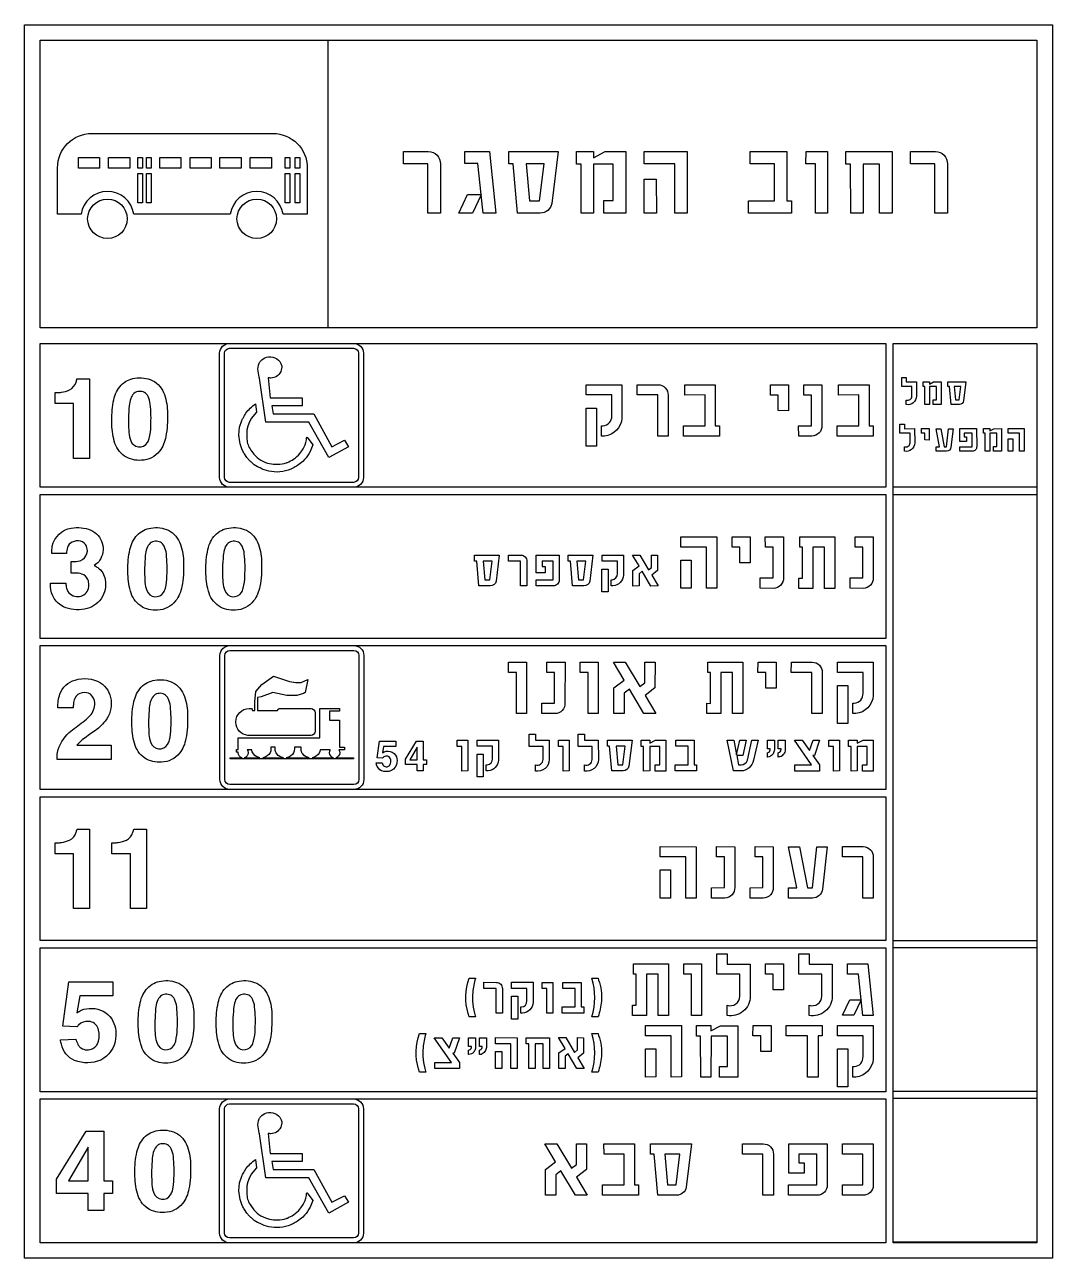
# Model space of a CAD drawing. Extents: x -700 to 500, y 1 to 601.
# Drawn here: x 0 to 500, y 1 to 601 of the extents above; entities that cross this region are included whole.
import ezdxf

# ---------------------------------------------------------------- set-up
doc = ezdxf.new("R2010")
doc.units = 0
doc.header["$MEASUREMENT"] = 0

msp = doc.modelspace()

# ---------------------------------------------------------------- linework, layer by layer
for points in [[(0, 0.6287), (0, 600.629), (500, 600.629), (500, 0.6287)], [(7.5, 453.129), (7.5, 593.129), (147.5, 593.129), (147.5, 453.129)], [(7.5, 453.129), (7.5, 593.129), (492.5, 593.129), (492.5, 453.129)], [(26.1152, 530.867), (26.1152, 536.032), (36.4463, 536.032), (36.4463, 530.867)], [(40.8457, 530.867), (40.8457, 536.032), (51.1777, 536.032), (51.1777, 530.867)], [(55.0049, 530.867), (55.0049, 536.032), (57.2998, 536.032), (57.2998, 530.867)], [(59.2139, 530.867), (59.2139, 536.032), (61.5098, 536.032), (61.5098, 530.867)], [(65.7188, 530.867), (65.7188, 536.032), (76.0498, 536.032), (76.0498, 530.867)], [(80.4502, 530.867), (80.4502, 536.032), (90.7822, 536.032), (90.7822, 530.867)], [(94.9902, 530.867), (94.9902, 536.032), (105.322, 536.032), (105.322, 530.867)], [(109.723, 530.867), (109.723, 536.032), (120.055, 536.032), (120.055, 530.867)], [(126.75, 530.867), (126.75, 536.032), (129.046, 536.032), (129.046, 530.867)], [(131.532, 530.867), (131.532, 536.032), (133.828, 536.032), (133.828, 530.867)], [(214.128, 538.961), (226.089, 538.961), (229.18, 508.947), (223.071, 508.947), (222.134, 517.933), (217.922, 508.954), (211.162, 508.961), (215.498, 518.051), (222.111, 518.043), (220.485, 533.029), (214.121, 533.058)], [(268.435, 538.947), (276.799, 538.947), (276.792, 535.936), (282.446, 538.881), (292.414, 538.895), (292.429, 508.932), (281.846, 508.925), (281.846, 515.062), (286.401, 515.055), (286.401, 532.846), (276.836, 532.846), (276.813, 508.947), (270.801, 508.932), (270.778, 532.86), (268.435, 532.846)], [(301.348, 538.954), (322.331, 538.939), (322.339, 508.969), (316.289, 508.961), (316.304, 532.941), (301.34, 532.948)], [(352.98, 538.947), (370.757, 538.947), (370.757, 514.989), (373.174, 514.989), (373.174, 508.947), (352.131, 508.947), (352.123, 514.982), (364.787, 514.982), (364.802, 532.992), (352.995, 532.977)], [(380.165, 538.917), (390.565, 538.917), (390.588, 508.947), (384.729, 508.932), (384.729, 532.919), (380.144, 532.912)], [(399.491, 538.881), (422.014, 538.881), (422.035, 508.932), (415.891, 508.925), (415.897, 532.853), (408.002, 532.838), (408.024, 508.932), (401.887, 508.954), (401.872, 532.86), (399.491, 532.838)], [(55.0049, 514.003), (55.0049, 528.182), (57.2998, 528.182), (57.2998, 514.003)], [(59.2139, 514.003), (59.2139, 528.182), (61.5098, 528.182), (61.5098, 514.003)], [(126.75, 514.003), (126.75, 528.182), (129.046, 528.182), (129.046, 514.003)], [(131.532, 514.003), (131.532, 528.182), (133.828, 528.182), (133.828, 514.003)], [(243.96, 532.999), (245.55, 515.004), (250.545, 514.982), (252.713, 532.992)], [(301.333, 525.448), (307.324, 525.47), (307.331, 508.983), (301.333, 508.961)], [(7.5, 375.629), (7.5, 445.629), (419, 445.629), (419, 375.629)], [(422.5, 8.1287), (422.5, 445.629), (492.5, 445.629), (492.5, 8.1287)], [(422.5, 375.628), (422.5, 445.628), (492.5, 445.628), (492.5, 375.628)], [(437.125, 426.906), (440.192, 426.906), (440.189, 425.803), (442.263, 426.882), (445.918, 426.888), (445.924, 415.901), (442.043, 415.898), (442.043, 418.149), (443.713, 418.146), (443.713, 424.669), (440.206, 424.669), (440.197, 415.906), (437.993, 415.901), (437.984, 424.675), (437.125, 424.669)], [(321.19, 425.488), (336.004, 425.488), (336.004, 405.524), (338.018, 405.524), (338.018, 400.488), (320.482, 400.488), (320.477, 405.518), (331.029, 405.518), (331.042, 420.526), (321.202, 420.514)], [(362.869, 425.488), (371.628, 425.488), (371.622, 412.891), (366.623, 412.909), (366.629, 420.483), (362.839, 420.471)], [(396.025, 425.488), (410.839, 425.488), (410.839, 405.524), (412.853, 405.524), (412.853, 400.488), (395.317, 400.488), (395.312, 405.518), (405.864, 405.518), (405.877, 420.526), (396.037, 420.514)], [(452.25, 424.726), (452.833, 418.127), (454.665, 418.119), (455.46, 424.723)], [(273.179, 395.648), (273.179, 414.166), (278.177, 414.166), (278.177, 395.648)], [(436.299, 404.166), (440.152, 404.166), (440.149, 398.623), (437.95, 398.631), (437.953, 401.964), (436.285, 401.959)], [(466.454, 404.166), (469.521, 404.166), (469.519, 403.063), (471.592, 404.142), (475.247, 404.148), (475.253, 393.161), (471.372, 393.158), (471.372, 395.409), (473.042, 395.406), (473.042, 401.929), (469.535, 401.929), (469.526, 393.166), (467.322, 393.161), (467.313, 401.935), (466.454, 401.929)], [(478.522, 404.169), (486.217, 404.164), (486.22, 393.174), (484.001, 393.172), (484.007, 401.964), (478.52, 401.967)], [(478.517, 399.217), (480.714, 399.225), (480.717, 393.18), (478.517, 393.172)], [(7.5, 302.129), (7.5, 372.129), (419, 372.129), (419, 302.129)], [(422.496, 155.062), (422.496, 372.062), (492.496, 372.062), (492.496, 155.062)], [(319.238, 351.491), (336.725, 351.479), (336.731, 326.503), (331.689, 326.497), (331.702, 346.48), (319.232, 346.486)], [(344.181, 351.485), (352.939, 351.485), (352.934, 338.887), (347.935, 338.906), (347.94, 346.48), (344.15, 346.468)], [(377.142, 351.503), (394.141, 351.479), (394.135, 326.473), (389.123, 326.479), (389.123, 346.456), (383.459, 346.456), (383.447, 326.454), (376.623, 326.467), (376.642, 331.49), (378.43, 331.478), (378.411, 346.456), (377.142, 346.456)], [(295.812, 342.621), (299.283, 342.628), (303.517, 335.483), (304.985, 336.63), (304.981, 342.621), (307.959, 342.617), (307.951, 335.106), (305.069, 332.865), (308.167, 327.624), (304.692, 327.621), (300.477, 334.773), (298.949, 333.594), (298.949, 327.632), (295.946, 327.613), (295.954, 335.165), (298.938, 337.369)], [(223.092, 339.647), (223.887, 330.649), (226.385, 330.638), (227.469, 339.643), (223.062, 339.632)], [(268.655, 339.647), (269.45, 330.649), (271.948, 330.638), (273.032, 339.643), (268.626, 339.632)], [(319.226, 340.236), (324.219, 340.254), (324.225, 326.515), (319.226, 326.497)], [(280.893, 324.717), (280.893, 335.828), (283.892, 335.828), (283.892, 324.717)], [(7.5, 228.629), (7.5, 298.629), (419, 298.629), (419, 228.629)], [(235.474, 290.537), (244.142, 290.537), (244.159, 265.562), (239.276, 265.549), (239.276, 285.538), (235.456, 285.532)], [(270.333, 290.537), (279.001, 290.537), (279.019, 265.562), (274.136, 265.549), (274.136, 285.538), (270.315, 285.532)], [(286.438, 290.562), (292.225, 290.574), (299.28, 278.666), (301.729, 280.576), (301.722, 290.562), (306.685, 290.556), (306.672, 278.037), (301.868, 274.302), (307.032, 265.568), (301.24, 265.562), (294.215, 277.482), (291.669, 275.516), (291.669, 265.58), (286.664, 265.549), (286.677, 278.135), (291.651, 281.809)], [(332.371, 290.58), (349.37, 290.556), (349.364, 265.549), (344.353, 265.556), (344.353, 285.532), (338.688, 285.532), (338.677, 265.531), (331.853, 265.543), (331.871, 270.567), (333.659, 270.554), (333.641, 285.532), (332.371, 285.532)], [(356.819, 290.562), (365.578, 290.562), (365.572, 277.964), (360.573, 277.982), (360.579, 285.557), (356.789, 285.545)], [(395.433, 260.722), (395.433, 279.24), (400.431, 279.24), (400.431, 260.722)], [(185.261, 243.362), (190.685, 252.149), (193.869, 252.149), (193.869, 243.076), (195.488, 243.076), (195.488, 240.794), (193.869, 240.794), (193.869, 237.659), (191.019, 237.659), (191.019, 240.794), (185.261, 240.794)], [(210.453, 252.638), (215.654, 252.638), (215.665, 237.653), (212.735, 237.645), (212.735, 249.639), (210.442, 249.635)], [(259.694, 252.638), (264.896, 252.638), (264.906, 237.653), (261.977, 237.645), (261.977, 249.639), (259.684, 249.635)], [(299.977, 252.653), (304.159, 252.653), (304.155, 251.147), (306.982, 252.62), (311.967, 252.627), (311.975, 237.645), (306.683, 237.642), (306.683, 240.71), (308.96, 240.707), (308.96, 249.602), (304.178, 249.602), (304.166, 237.653), (301.16, 237.645), (301.148, 249.609), (299.977, 249.602)], [(316.854, 252.653), (325.742, 252.653), (325.742, 240.674), (326.951, 240.674), (326.951, 237.653), (316.43, 237.653), (316.426, 240.67), (322.758, 240.67), (322.766, 249.675), (316.861, 249.668)], [(374.521, 252.605), (378.242, 252.609), (381.799, 247.577), (383.557, 252.594), (386.775, 252.601), (384.212, 245.174), (383.516, 245.178), (386.765, 240.597), (386.761, 237.634), (374.741, 237.627), (374.752, 240.626), (382.875, 240.63)], [(391.237, 252.638), (396.438, 252.638), (396.449, 237.653), (393.52, 237.645), (393.52, 249.639), (391.227, 249.635)], [(400.9, 252.653), (405.083, 252.653), (405.079, 251.147), (407.906, 252.62), (412.891, 252.627), (412.898, 237.645), (407.606, 237.642), (407.606, 240.71), (409.884, 240.707), (409.884, 249.602), (405.102, 249.602), (405.09, 237.653), (402.084, 237.645), (402.072, 249.609), (400.9, 249.602)], [(191.019, 249.23), (187.419, 243.076), (191.019, 243.076)], [(287.739, 249.679), (288.534, 240.681), (291.032, 240.67), (292.116, 249.675), (287.71, 249.664)], [(220.117, 234.748), (220.117, 245.859), (223.116, 245.859), (223.116, 234.748)], [(7.5, 155.129), (7.5, 225.129), (419, 225.129), (419, 155.129)], [(309.271, 200.845), (326.758, 200.833), (326.765, 175.857), (321.723, 175.851), (321.735, 195.834), (309.266, 195.84)], [(309.259, 189.59), (314.252, 189.609), (314.258, 175.87), (309.259, 175.851)], [(7.5, 81.6287), (7.5, 151.629), (419, 151.629), (419, 81.6287)], [(422.5, 81.8188), (422.5, 151.819), (492.5, 151.819), (492.5, 81.8188)], [(296.229, 143.828), (313.229, 143.803), (313.223, 118.797), (308.211, 118.803), (308.211, 138.78), (302.547, 138.78), (302.535, 118.779), (295.711, 118.791), (295.729, 123.814), (297.518, 123.802), (297.499, 138.78), (296.229, 138.78)], [(320.666, 143.785), (329.334, 143.785), (329.352, 118.809), (324.469, 118.797), (324.469, 138.786), (320.648, 138.78)], [(360.481, 143.809), (369.24, 143.809), (369.234, 131.212), (364.235, 131.23), (364.241, 138.804), (360.451, 138.792)], [(400.333, 143.821), (410.3, 143.821), (412.876, 118.809), (407.785, 118.809), (407.004, 126.298), (403.494, 118.815), (397.86, 118.821), (401.474, 126.396), (406.985, 126.39), (405.631, 138.878), (400.326, 138.902)], [(251.803, 134.835), (257.004, 134.835), (257.015, 119.849), (254.085, 119.842), (254.085, 131.835), (251.792, 131.832)], [(261.895, 134.849), (270.782, 134.849), (270.782, 122.87), (271.991, 122.87), (271.991, 119.849), (261.47, 119.849), (261.466, 122.867), (267.798, 122.867), (267.806, 131.872), (261.901, 131.865)], [(236.874, 116.945), (236.874, 128.056), (239.873, 128.056), (239.873, 116.945)], [(302.033, 113.808), (319.52, 113.796), (319.526, 88.8206), (314.484, 88.8145), (314.497, 108.797), (302.027, 108.803)], [(326.944, 113.802), (333.915, 113.802), (333.909, 111.294), (338.621, 113.747), (346.928, 113.76), (346.94, 88.79), (338.12, 88.7839), (338.12, 93.8987), (341.917, 93.8926), (341.917, 108.718), (333.945, 108.718), (333.927, 88.8022), (328.916, 88.79), (328.897, 108.73), (326.944, 108.718)], [(354.391, 113.802), (363.149, 113.802), (363.144, 101.205), (358.145, 101.223), (358.15, 108.797), (354.36, 108.785)], [(370.575, 113.827), (388.013, 113.833), (387.995, 108.858), (386.103, 108.816), (386.066, 88.8145), (380.939, 88.8083), (380.957, 108.871), (370.569, 108.852)], [(199.265, 107.904), (202.985, 107.908), (206.542, 102.876), (208.3, 107.893), (211.519, 107.9), (208.955, 100.474), (208.259, 100.477), (211.508, 95.8961), (211.504, 92.9334), (199.484, 92.9261), (199.495, 95.9254), (207.618, 95.929)], [(229.13, 107.955), (239.622, 107.948), (239.626, 92.9627), (236.601, 92.959), (236.608, 104.949), (229.126, 104.952)], [(244.078, 107.919), (255.339, 107.919), (255.35, 92.9444), (252.277, 92.9407), (252.281, 104.905), (248.333, 104.898), (248.344, 92.9444), (245.275, 92.9554), (245.268, 104.909), (244.078, 104.898)], [(259.802, 107.952), (263.273, 107.959), (267.507, 100.814), (268.976, 101.961), (268.972, 107.952), (271.949, 107.948), (271.941, 100.437), (269.06, 98.1959), (272.157, 92.9554), (268.683, 92.9517), (264.467, 100.104), (262.939, 98.9246), (262.939, 92.9627), (259.937, 92.9444), (259.944, 100.496), (262.929, 102.7)], [(302.021, 102.553), (307.014, 102.572), (307.02, 88.8328), (302.021, 88.8145)], [(395.433, 83.9622), (395.433, 102.48), (400.431, 102.48), (400.431, 83.9622)], [(229.122, 101.202), (232.118, 101.213), (232.122, 92.97), (229.122, 92.959)], [(7.5, 8.1287), (7.5, 78.1287), (419, 78.1287), (419, 8.1287)], [(422.5, 8.5652), (422.5, 78.5652), (492.5, 78.5652), (492.5, 8.5652)], [(15.5098, 39.0547), (29.9736, 62.4859), (38.4668, 62.4859), (38.4668, 38.2901), (42.7822, 38.2901), (42.7822, 32.2049), (38.4668, 32.2049), (38.4668, 23.8447), (30.8652, 23.8447), (30.8652, 32.2048), (15.5098, 32.2048)], [(30.8652, 54.7008), (21.2666, 38.2901), (30.8652, 38.2901)], [(253.133, 56.2972), (258.919, 56.3094), (265.975, 44.4015), (268.423, 46.3119), (268.416, 56.2972), (273.379, 56.2911), (273.366, 43.7728), (268.562, 40.0375), (273.727, 31.3033), (267.935, 31.2972), (260.909, 43.2174), (258.363, 41.2521), (258.363, 31.3156), (253.358, 31.285), (253.371, 43.8705), (258.346, 47.5448)], [(281.86, 56.2972), (296.674, 56.2972), (296.674, 36.3326), (298.688, 36.3326), (298.688, 31.2972), (281.152, 31.2972), (281.146, 36.3265), (291.699, 36.3265), (291.712, 51.3351), (281.872, 51.3229)], [(311.454, 51.3412), (312.778, 36.3448), (316.941, 36.3265), (318.748, 51.3351), (311.405, 51.3168)]]:
    msp.add_lwpolyline(points, close=True)
for points in [[(125.707, 508.475, 0.862339), (100.042, 508.473), (53.0752, 508.474, 0.862339), (27.4844, 508.474), (15.9863, 508.473), (15.9785, 530.992, -0.413958), (32.6924, 547.714), (120.765, 547.714, -0.413931), (137.479, 530.992), (137.47, 508.473)], [(184.27, 538.976), (196.398, 538.954, -0.428657), (202.251, 532.919), (202.259, 508.976), (196.187, 508.961), (196.172, 532.992), (184.24, 532.985)], [(235.61, 538.947), (259.531, 538.969), (256.507, 513.707, -0.36475), (250.853, 509.013), (239.829, 509.013), (237.669, 532.985), (235.632, 532.985)], [(430.968, 538.976), (443.097, 538.954, -0.428657), (448.949, 532.919), (448.956, 508.976), (442.885, 508.961), (442.87, 532.992), (430.938, 532.985)], [(30.6426, 506.225, -1), (49.8789, 506.225, -1)], [(103.292, 506.225, -1), (122.527, 506.225, -1)], [(99.6709, 375.638, -0.414213), (94.8701, 380.438), (94.8701, 440.837, -0.414213), (99.6709, 445.637), (160.068, 445.637, -0.414213), (164.87, 440.837), (164.87, 380.438, -0.414213), (160.068, 375.638)], [(99.6709, 378.038, -0.414213), (97.2686, 380.438), (97.2686, 440.837, -0.414213), (99.6709, 443.237), (160.068, 443.237, -0.414213), (162.47, 440.837), (162.47, 380.438, -0.414213), (160.068, 378.038)], [(118.392, 428.805), (119.469, 419.152), (135.09, 419.152), (135.09, 415.275), (120.284, 415.275), (120.878, 411.286), (140.66, 411.286), (149.492, 395.381), (155.684, 398.572), (157.489, 395.381), (147.986, 390.163), (138.268, 407.305), (117.307, 407.305), (114.225, 428.768), (114.025, 429.162), (113.575, 432.16, -0.147904), (114.094, 435.96, -0.0345283), (114.413, 436.52, -0.034539), (114.794, 437.02, -0.14107), (117.635, 438.86, -0.362808), (124.715, 435.84, -0.09979), (125.075, 434.14, -0.0367613), (125.033, 433.42, -0.152808), (123.694, 430.56, -0.152938), (121.255, 428.96, -0.0189938), (119.755, 428.7, -0.098342), (119.193, 428.8, 0.0462047), (118.736, 428.92, 0.0548415)], [(14.791, 421.765), (16.8896, 421.765, 0.0261527), (17.8496, 421.873, 0.0824327), (21.8242, 423.029, 0.211118), (25.0283, 426.827, 0.0230957), (25.4512, 428.413), (31.5488, 428.413), (31.5488, 389.696), (23.7705, 389.696), (23.7705, 416.419), (14.791, 416.419)], [(42.4043, 408.192, -0.0563084), (43.3711, 418.245, -0.130301), (46.9219, 425.253, -0.174843), (53.6143, 428.678, -0.147552), (62.1133, 427.617, -0.192146), (68.002, 420.71, -0.0833996), (69.4805, 411.585, -0.0545507), (68.6787, 400.261, -0.116773), (65.626, 393.209, -0.221099), (56.8496, 388.78, -0.162564), (48.6152, 390.783, -0.174743), (43.6113, 398.05, -0.0640867), (42.417, 407.44)], [(426.707, 429.095), (428.941, 429.09), (428.946, 426.882), (433.854, 426.888), (433.861, 419.999, -0.471303), (428.896, 415.882), (428.901, 418.079, 0.5079), (431.656, 419.989), (431.656, 424.691), (426.707, 424.699)], [(449.188, 426.906), (457.96, 426.915), (456.851, 417.652, -0.36475), (454.777, 415.931), (450.735, 415.931), (449.943, 424.72), (449.196, 424.72)], [(50.625, 403.307, 0.0124589), (50.707, 402.296, 0.0668192), (51.6045, 398.233, 0.615362), (59.75, 397.336, 0.0726881), (60.6211, 399.421, 0.0588562), (61.373, 405.386, 0.0389037), (61.1143, 416.103, 0.084671), (60.0596, 419.838, 0.156013), (58.2266, 421.784, 0.143208), (55.7119, 422.258, 0.172584), (53.1904, 421.266, 0.132565), (51.5977, 418.776, 0.0498315), (50.8711, 415.301, 0.0368731)], [(273.185, 425.513), (290.616, 425.513), (290.622, 409.296, -0.365465), (282.084, 400.501), (280.625, 400.501), (280.625, 405.548), (281.375, 405.548, 0.405472), (285.666, 410.394), (285.69, 420.538), (273.185, 420.538)], [(298.066, 425.513), (308.175, 425.494, -0.428657), (313.051, 420.465), (313.058, 400.513), (307.997, 400.501), (307.985, 420.526), (298.042, 420.52)], [(379.047, 425.494), (387.892, 425.488), (387.886, 405.664, -0.423269), (383.033, 400.488), (376.588, 400.494), (376.575, 405.542), (382.838, 405.554), (382.825, 420.471), (379.054, 420.502)], [(112.771, 412.089), (110.253, 409.148), (108.991, 406.602), (108.431, 404.891, 0.0319612), (108.283, 404.323, 0.020746), (108.15, 403.43, 0.0457195), (108.113, 399.049, 0.141988), (110.062, 393.76), (111.539, 391.747, 0.116991), (114.982, 388.884), (117.158, 387.768), (118.103, 387.44, 0.127273), (126.249, 387.218, 0.0185011), (127.322, 387.53, 0.0281187), (127.85, 387.729, 0.0318181), (130.802, 389.278, 0.095808), (133.898, 392.081), (134.855, 393.384, 0.0997681), (136.733, 397.364, 0.0187933), (137.057, 398.775, -0.0195983), (137.143, 399.604, -0.120781), (137.32, 399.933, -0.0996416), (137.434, 399.922, -0.0828518), (137.631, 399.73, -0.0130549), (137.812, 399.478, 0.00777207), (137.933, 399.299), (140.271, 396.23), (138.938, 393), (138.307, 391.977, -0.0501296), (135.345, 388.185), (132.755, 386.174, -0.0221838), (130.467, 384.914, -0.00967342), (129.752, 384.578, -0.0245397), (129.463, 384.466, -0.157652), (118.755, 383.495, -0.0711108), (114.515, 385.017), (113.246, 385.641, -0.0702943), (110.333, 387.794, -0.0202011), (109.107, 388.944, -0.0367902), (108.812, 389.337, 0.0453431), (108.391, 389.781, -0.0499813), (108.132, 390.095), (106.941, 391.871, -0.0711342), (105.987, 393.669, 0.0186034), (105.877, 393.905, -0.0890369), (104.648, 397.672), (104.179, 401.026), (104.564, 404.914), (105.67, 408.179, -0.0336472), (105.849, 408.61, -0.0195471), (106.233, 409.315, 0.0155861), (107.533, 411.651, -0.0663157), (112.331, 416.213)], [(425.866, 406.355), (428.101, 406.35), (428.105, 404.142), (433.013, 404.148), (433.021, 397.259, -0.471303), (428.055, 393.142), (428.061, 395.339, 0.5079), (430.815, 397.248), (430.815, 401.951), (425.866, 401.959)], [(443.417, 404.129), (445.742, 404.131), (447.442, 395.336), (448.535, 395.334), (449.476, 404.131), (451.683, 404.126), (450.689, 395.078, -0.362529), (448.535, 393.153), (443.433, 393.153), (443.428, 395.334), (445.162, 395.339)], [(454.964, 404.174), (463.182, 404.174), (463.19, 395.377, -0.436033), (461.055, 393.174), (454.948, 393.174), (454.948, 395.379), (461.022, 395.385), (461.015, 401.978), (457.158, 401.98), (457.152, 400.133), (458.262, 400.135), (458.254, 397.906), (454.972, 397.912)], [(12.6191, 329.018), (20.0381, 329.018, 0.0411845), (20.3662, 326.585, 0.335066), (25.2451, 322.541, 0.276505), (30.3633, 324.867, 0.158203), (31.2539, 328.184, 0.0878221), (30.7803, 330.731, 0.217575), (27.8164, 333.429, 0.0882727), (24.417, 333.928), (22.6855, 333.928), (22.6855, 339.571, 0.0282129), (25.8193, 339.666, 0.50028), (30.1357, 346.946, 0.235001), (27.1719, 349.353, 0.165496), (23.0645, 348.987, 0.220849), (20.79, 346.339, 0.055705), (20.3281, 343.426), (13.1562, 343.426, -0.0488003), (13.4404, 347.04, -0.30773), (22.6602, 355.761, -0.146685), (32.1768, 354.813, -0.469869), (36.4229, 339.969, -0.0891152), (34.4961, 338.086), (33.8135, 337.606, -0.0245333), (35.6016, 336.582, -0.202429), (39.165, 330.712, -0.422325), (29.1367, 316.399, -0.154301), (18.8818, 317.549, -0.287878), (12.6387, 327.262, -0.0143877)], [(50.2344, 335.321, -0.0563084), (51.2012, 345.375, -0.130301), (54.752, 352.382, -0.174843), (61.4443, 355.807, -0.147552), (69.9434, 354.746, -0.192146), (75.832, 347.839, -0.0833996), (77.3105, 338.714, -0.0545507), (76.5088, 327.39, -0.116773), (73.4561, 320.338, -0.221099), (64.6797, 315.909, -0.162564), (56.4463, 317.912, -0.174743), (51.4414, 325.179, -0.0640867), (50.2471, 334.569)], [(88.166, 335.323, -0.0563084), (89.1328, 345.377, -0.130301), (92.6836, 352.385, -0.174843), (99.376, 355.81, -0.147552), (107.875, 354.748, -0.192146), (113.764, 347.841, -0.0833996), (115.242, 338.717, -0.0545507), (114.44, 327.393, -0.116773), (111.388, 320.341, -0.221099), (102.611, 315.911, -0.162564), (94.377, 317.914, -0.174743), (89.373, 325.181, -0.0640867), (88.1787, 334.571)], [(58.4551, 330.436, 0.0124589), (58.5371, 329.425, 0.0668192), (59.4346, 325.362, 0.615362), (67.5801, 324.465, 0.0726881), (68.4521, 326.55, 0.0588562), (69.2041, 332.515, 0.0389037), (68.9443, 343.232, 0.084671), (67.8896, 346.967, 0.156013), (66.0566, 348.913, 0.143208), (63.542, 349.387, 0.172584), (61.0205, 348.395, 0.132565), (59.4287, 345.905, 0.0498315), (58.7012, 342.43, 0.0368731)], [(96.3867, 330.439, 0.0124589), (96.4688, 329.428, 0.0668192), (97.3662, 325.364, 0.615362), (105.512, 324.467, 0.0726881), (106.384, 326.552, 0.0588562), (107.136, 332.518, 0.0389037), (106.876, 343.235, 0.084671), (105.821, 346.969, 0.156013), (103.988, 348.916, 0.143208), (101.474, 349.39, 0.172584), (98.9521, 348.398, 0.132565), (97.3604, 345.908, 0.0498315), (96.6328, 342.432, 0.0368731)], [(360.359, 351.491), (369.204, 351.485), (369.198, 331.661, -0.423269), (364.346, 326.485), (357.9, 326.491), (357.888, 331.539), (364.15, 331.551), (364.138, 346.468), (360.366, 346.498)], [(404.031, 351.491), (412.876, 351.485), (412.87, 331.661, -0.423269), (408.018, 326.485), (401.572, 326.491), (401.56, 331.539), (407.822, 331.551), (407.81, 346.468), (404.038, 346.498)], [(218.917, 342.621), (230.878, 342.632), (229.365, 330.001, -0.36475), (226.538, 327.654), (221.026, 327.654), (219.946, 339.64), (218.928, 339.64)], [(235.344, 342.635), (241.409, 342.624, -0.428657), (244.335, 339.607), (244.339, 327.635), (241.303, 327.628), (241.295, 339.643), (235.329, 339.64)], [(248.812, 342.632), (260.018, 342.632), (260.029, 330.635, -0.436033), (257.117, 327.632), (248.79, 327.632), (248.79, 330.638), (257.073, 330.646), (257.062, 339.636), (251.804, 339.64), (251.796, 337.12), (253.309, 337.124), (253.298, 334.084), (248.822, 334.092)], [(264.48, 342.621), (276.441, 342.632), (274.929, 330.001, -0.36475), (272.102, 327.654), (266.59, 327.654), (265.51, 339.64), (264.491, 339.64)], [(280.896, 342.635), (291.355, 342.635), (291.359, 332.905, -0.365465), (286.236, 327.628), (285.36, 327.628), (285.36, 330.657), (285.811, 330.657, 0.405472), (288.386, 333.564), (288.4, 339.651), (280.896, 339.651)], [(99.834, 228.64, -0.414213), (95.0342, 233.44), (95.0342, 293.84, -0.414213), (99.834, 298.641), (160.233, 298.641, -0.414213), (165.034, 293.84), (165.034, 233.44, -0.414213), (160.233, 228.64)], [(99.834, 231.04, -0.414213), (97.4346, 233.44), (97.4346, 293.84, -0.414213), (99.834, 296.241), (160.233, 296.241, -0.414213), (162.634, 293.84), (162.634, 233.44, -0.414213), (160.233, 231.04)], [(254.051, 290.568), (262.896, 290.562), (262.89, 270.737, -0.423269), (258.037, 265.562), (251.592, 265.568), (251.579, 270.615), (257.842, 270.628), (257.829, 285.545), (254.058, 285.575)], [(373.021, 290.586), (383.13, 290.568, -0.428657), (388.006, 285.538), (388.013, 265.586), (382.952, 265.574), (382.94, 285.599), (372.997, 285.593)], [(395.438, 290.586), (412.87, 290.586), (412.876, 274.369, -0.365465), (404.338, 265.574), (402.879, 265.574), (402.879, 270.621), (403.629, 270.621, 0.405472), (407.92, 275.468), (407.944, 285.612), (395.438, 285.612)], [(15.7842, 243.312, -0.0640343), (15.9863, 246.661, -0.161687), (21.7178, 256.348, -0.0283718), (28.4102, 261.53, 0.0545111), (31.752, 264.398, 0.192461), (34.1475, 270.724, 0.234238), (31.9736, 274.945, 0.196223), (27.9229, 275.71, 0.252425), (24.416, 272.961, 0.0856617), (23.7529, 270.237, 0.0202329), (23.6387, 268.367), (16.1758, 268.367, -0.0983795), (17.1426, 274.977, -0.245047), (24.5303, 281.877, -0.207102), (36.8457, 280.544, -0.233443), (42.04, 272.171, -0.20961), (39.1328, 261.902, -0.0785124), (33.7051, 256.866, 0.0107372), (27.9736, 252.74, 0.0665092), (25.4336, 250.174), (42.1533, 250.174), (42.1533, 243.312)], [(52.1787, 261.336, -0.0563084), (53.1455, 271.39, -0.130301), (56.6963, 278.398, -0.174843), (63.3887, 281.823, -0.147552), (71.8867, 280.761, -0.192146), (77.7764, 273.854, -0.0833996), (79.2549, 264.729, -0.0545507), (78.4521, 253.406, -0.116773), (75.4004, 246.354, -0.221099), (66.624, 241.924, -0.162564), (58.3896, 243.927, -0.174743), (53.3857, 251.194, -0.0640867), (52.1914, 260.584)], [(112.421, 276.359), (115.314, 279.665), (121.051, 283.704), (128.885, 281.165), (131.884, 280.701), (134.533, 280.701), (137.777, 282.135), (136.537, 275.747), (135.729, 275.411), (132.371, 274.325), (127.518, 274.325), (120.766, 275.825), (115.071, 273.751), (113.203, 273.443), (113.203, 267.093), (122.969, 267.093, -0.194821), (123.781, 268.001), (139.342, 268.003, -0.413794), (141.342, 266.005), (141.342, 256.965, -0.41374), (139.343, 254.967), (122.97, 254.969), (109.181, 254.966, -0.00842058), (108.925, 254.969), (108.585, 254.979, -0.389055), (102.74, 261.367), (102.74, 261.603, -0.414165), (109.181, 268.003), (110.343, 268.001, -0.171226), (110.851, 267.093), (112.032, 267.093), (112.032, 271.257)], [(60.3994, 256.451, 0.0124589), (60.4814, 255.44, 0.0668192), (61.3789, 251.377, 0.615362), (69.5244, 250.48, 0.0726881), (70.3955, 252.565, 0.0588562), (71.1475, 258.53, 0.0389037), (70.8887, 269.248, 0.084671), (69.834, 272.982, 0.156013), (68.001, 274.928, 0.143208), (65.4863, 275.402, 0.172584), (62.9648, 274.41, 0.132565), (61.3721, 271.921, 0.0498315), (60.6455, 268.445, 0.0368731)], [(110.961, 253.799), (143.601, 253.799), (143.601, 268.001), (148.392, 268.001), (153.189, 268.001), (153.189, 266.825), (148.392, 266.825), (148.392, 262.393), (153.189, 262.393), (153.189, 251.757), (153.189, 249.181), (155.548, 249.181), (155.548, 248.013), (152.89, 248.013), (152.89, 247.895, -0.145928), (153.292, 246.541, -0.354245), (151.331, 244.119), (160.058, 244.119), (160.058, 243.577), (100.011, 243.577), (100.011, 244.119), (105.775, 244.119, -0.354245), (103.812, 246.541, -0.030537), (103.83, 246.841), (103.077, 246.841), (103.077, 248.107), (103.898, 248.107), (103.898, 253.799)], [(171.067, 241.54), (173.885, 241.647, 0.0452719), (174.269, 240.673, 0.0567733), (174.554, 240.26, 0.070207), (174.818, 240.052, 0.264984), (176.979, 239.938, 0.20748), (178.024, 241.324, 0.147389), (177.956, 243.606, 0.308532), (176.193, 244.891, 0.215743), (174.406, 244.277, 0.028781), (174.084, 243.903), (171.527, 244.023), (172.596, 252.104), (180.639, 252.104), (180.639, 249.592), (174.612, 249.592), (174.075, 246.471, -0.0211252), (174.85, 246.924, -0.121371), (176.85, 247.275, -0.244671), (180.438, 245.358, -0.173069), (181.132, 241.81, -0.256779), (178.421, 237.85, -0.199585), (173.648, 237.786, -0.245625), (171.231, 240.72, -0.0170062)], [(220.121, 252.667), (230.58, 252.667), (230.584, 242.937, -0.365465), (225.461, 237.66), (224.585, 237.66), (224.585, 240.688), (225.035, 240.688, 0.405472), (227.61, 243.596), (227.625, 249.683), (220.121, 249.683)], [(245.476, 255.637), (248.522, 255.63), (248.529, 252.62), (255.221, 252.627), (255.231, 243.234, -0.471303), (248.46, 237.62), (248.468, 240.615, 0.5079), (252.225, 243.219), (252.225, 249.631), (245.476, 249.642)], [(269.357, 255.637), (272.404, 255.63), (272.411, 252.62), (279.103, 252.627), (279.113, 243.234, -0.471303), (272.342, 237.62), (272.35, 240.615, 0.5079), (276.106, 243.219), (276.106, 249.631), (269.357, 249.642)], [(283.564, 252.653), (295.525, 252.664), (294.013, 240.033, -0.36475), (291.186, 237.685), (285.674, 237.685), (284.594, 249.672), (283.575, 249.672)], [(341.844, 252.642), (344.957, 252.645), (346.374, 245.581), (347.891, 252.645), (351, 252.649), (349.366, 245.153), (346.477, 245.153), (347.381, 240.637), (348.571, 240.648, 0.322769), (351.611, 242.834), (353.742, 252.645), (356.918, 252.645), (354.662, 242.875, -0.341749), (348.443, 237.649), (344.909, 237.653)], [(361.369, 246.515, 0.0702694), (362.123, 246.87, 0.057675), (362.311, 247.042, 0.155979), (362.735, 247.932, 0.0176158), (362.775, 248.346), (361.369, 248.346), (361.369, 252.594), (364.826, 252.594), (364.826, 248.232, -0.0677061), (364.705, 247.375, -0.117962), (363.881, 245.636, -0.225415), (361.53, 244.453), (361.369, 244.442)], [(366.613, 246.515, 0.0702694), (367.368, 246.87, 0.057675), (367.555, 247.042, 0.14986), (367.969, 247.873, 0.0154134), (368.02, 248.346), (366.613, 248.346), (366.613, 252.594), (370.07, 252.594), (370.07, 248.232, -0.0677061), (369.949, 247.375, -0.13806), (368.953, 245.442, -0.203333), (366.829, 244.457), (366.613, 244.442)], [(110.478, 248.013), (108.324, 247.98, -0.152169), (108.763, 246.541, -0.354245), (106.801, 244.119), (114.451, 244.119, -0.191481), (111.271, 245.937, -0.141615)], [(119.789, 248.517, -0.25946), (118.067, 245.021, -0.12285), (115.844, 244.119), (125.895, 244.119, -0.191481), (122.714, 245.937, -0.161875), (121.904, 248.329, -0.0106592), (121.915, 248.513), (121.917, 249.181), (119.783, 249.181)], [(131.233, 248.487, -0.25743), (129.51, 245.021, -0.12285), (127.285, 244.119), (138.445, 244.119, -0.191481), (135.262, 245.937, -0.161875), (134.454, 248.329, -0.00758162), (134.461, 248.459), (134.461, 249.181), (131.225, 249.181)], [(143.775, 248.013, -0.226132), (142.06, 245.021, -0.12285), (139.835, 244.119), (150.305, 244.119, -0.354245), (148.343, 246.541, -0.137886), (148.705, 247.831), (148.707, 248.013)], [(14.8291, 202.776), (16.9277, 202.776, 0.0261527), (17.8877, 202.883, 0.0824327), (21.8623, 204.04, 0.211118), (25.0664, 207.837, 0.0230957), (25.4893, 209.423), (31.5869, 209.423), (31.5869, 170.706), (23.8086, 170.706), (23.8086, 197.43), (14.8291, 197.43)], [(42.4424, 202.778), (44.54, 202.778, 0.0261527), (45.501, 202.886, 0.0824327), (49.4756, 204.042, 0.211118), (52.6787, 207.84, 0.0230957), (53.1025, 209.426), (59.2002, 209.426), (59.2002, 170.709), (51.4209, 170.709), (51.4209, 197.432), (42.4424, 197.432)], [(336.655, 200.845), (345.5, 200.839), (345.494, 181.015, -0.423269), (340.642, 175.839), (334.196, 175.845), (334.184, 180.893), (340.446, 180.905), (340.434, 195.822), (336.662, 195.852)], [(355.391, 200.845), (364.235, 200.839), (364.229, 181.015, -0.423269), (359.377, 175.839), (352.932, 175.845), (352.919, 180.893), (359.182, 180.905), (359.169, 195.822), (355.397, 195.852)], [(371.654, 200.754), (376.94, 200.76), (380.804, 180.771), (383.288, 180.765), (385.424, 200.76), (390.441, 200.747), (388.183, 180.185, -0.362529), (383.288, 175.809), (371.691, 175.809), (371.679, 180.765), (375.622, 180.777)], [(397.885, 200.863), (407.993, 200.845, -0.428657), (412.869, 195.816), (412.876, 175.863), (407.815, 175.851), (407.804, 195.877), (397.86, 195.871)], [(336.771, 148.784), (341.85, 148.771), (341.861, 143.754), (353.013, 143.767), (353.031, 128.111, -0.471303), (341.746, 118.754), (341.758, 123.747, 0.5079), (348.021, 128.087), (348.021, 138.774), (336.771, 138.792)], [(376.66, 148.784), (381.738, 148.771), (381.75, 143.754), (392.901, 143.767), (392.92, 128.111, -0.471303), (381.635, 118.754), (381.646, 123.747, 0.5079), (387.909, 128.087), (387.909, 138.774), (376.66, 138.792)], [(17.4062, 106.899), (24.9199, 107.184, 0.0452719), (25.9434, 104.586, 0.0567733), (26.7021, 103.487, 0.070207), (27.4092, 102.931, 0.264984), (33.1719, 102.628, 0.20748), (35.959, 106.324, 0.147389), (35.7754, 112.41, 0.308532), (31.0742, 115.835, 0.215743), (26.3096, 114.198, 0.028781), (25.4502, 113.199), (18.6328, 113.522), (21.4824, 135.07), (42.9287, 135.07), (42.9287, 128.372), (26.8594, 128.372), (25.4248, 120.049, -0.0211252), (27.4912, 121.256, -0.121371), (32.8252, 122.192, -0.244671), (42.3916, 117.079, -0.173069), (44.2432, 107.62, -0.256779), (37.0146, 97.0605, -0.199585), (24.2881, 96.8899, -0.245625), (17.8428, 104.713, -0.0170062)], [(55.2549, 115.007, -0.0563084), (56.2217, 125.06, -0.130301), (59.7725, 132.068, -0.174843), (66.4639, 135.493, -0.147552), (74.9629, 134.432, -0.192146), (80.8525, 127.525, -0.0833996), (82.3311, 118.4, -0.0545507), (81.5283, 107.076, -0.116773), (78.4766, 100.024, -0.221099), (69.6992, 95.5945, -0.162564), (61.4658, 97.5977, -0.174743), (56.4609, 104.865, -0.0640867), (55.2666, 114.255)], [(93.1865, 115.007, -0.0563084), (94.1533, 125.06, -0.130301), (97.7041, 132.068, -0.174843), (104.396, 135.493, -0.147552), (112.895, 134.432, -0.192146), (118.784, 127.525, -0.0833996), (120.263, 118.4, -0.0545507), (119.46, 107.076, -0.116773), (116.408, 100.024, -0.221099), (107.631, 95.5945, -0.162564), (99.3975, 97.5977, -0.174743), (94.3926, 104.865, -0.0640867), (93.1982, 114.255)], [(216.253, 136.874), (219.37, 136.874), (219.318, 136.688, 0.0551421), (217.993, 130.045, 0.0986135), (219.256, 118.527), (219.37, 118.117), (216.319, 118.117), (215.854, 119.644, -0.167012)], [(223.428, 134.864), (229.493, 134.853, -0.428657), (232.419, 131.835), (232.423, 119.864), (229.387, 119.857), (229.379, 131.872), (223.413, 131.868)], [(236.878, 134.864), (247.337, 134.864), (247.341, 125.134, -0.365465), (242.218, 119.857), (241.342, 119.857), (241.342, 122.885), (241.792, 122.885, 0.405472), (244.367, 125.793), (244.382, 131.879), (236.878, 131.879)], [(275.891, 118.095, 0.163505), (275.891, 136.819), (279.011, 136.819), (279.271, 135.955, -0.101879), (280.585, 125.687, -0.0623486), (279.011, 118.095)], [(63.4756, 110.122, 0.0124589), (63.5576, 109.111, 0.0668192), (64.4551, 105.048, 0.615362), (72.5996, 104.151, 0.0726881), (73.4717, 106.236, 0.0588562), (74.2236, 112.201, 0.0389037), (73.9648, 122.918, 0.084671), (72.9092, 126.653, 0.156013), (71.0771, 128.599, 0.143208), (68.5625, 129.073, 0.172584), (66.041, 128.081, 0.132565), (64.4482, 125.591, 0.0498315), (63.7217, 122.116, 0.0368731)], [(101.407, 110.122, 0.0124589), (101.489, 109.111, 0.0668192), (102.387, 105.048, 0.615362), (110.531, 104.151, 0.0726881), (111.403, 106.236, 0.0588562), (112.155, 112.201, 0.0389037), (111.896, 122.918, 0.084671), (110.841, 126.653, 0.156013), (109.009, 128.599, 0.143208), (106.494, 129.073, 0.172584), (103.973, 128.081, 0.132565), (102.38, 125.591, 0.0498315), (101.653, 122.116, 0.0368731)], [(192.089, 109.977), (195.206, 109.977), (195.154, 109.79, 0.0551421), (193.829, 103.147, 0.0986135), (195.092, 91.6297), (195.206, 91.2195), (192.155, 91.2195), (191.689, 92.7466, -0.167012)], [(275.891, 91.1976, 0.163505), (275.891, 109.922), (279.011, 109.922), (279.271, 109.058, -0.101879), (280.585, 98.7891, -0.0623486), (279.011, 91.1976)], [(395.438, 113.827), (412.87, 113.827), (412.876, 97.6096, -0.365465), (404.338, 88.8145), (402.879, 88.8145), (402.879, 93.8621), (403.629, 93.8621, 0.405472), (407.92, 98.7083), (407.944, 108.852), (395.438, 108.852)], [(215.97, 101.814, 0.0702694), (216.724, 102.169, 0.057675), (216.911, 102.341, 0.155979), (217.336, 103.231, 0.0176158), (217.376, 103.645), (215.97, 103.645), (215.97, 107.893), (219.427, 107.893), (219.427, 103.532, -0.0677061), (219.306, 102.675, -0.117962), (218.481, 100.935, -0.225415), (216.131, 99.7523), (215.97, 99.7413)], [(221.214, 101.814, 0.0702694), (221.969, 102.169, 0.057675), (222.155, 102.341, 0.14986), (222.569, 103.173, 0.0154134), (222.62, 103.645), (221.214, 103.645), (221.214, 107.893), (224.671, 107.893), (224.671, 103.532, -0.0677061), (224.55, 102.675, -0.13806), (223.554, 100.741, -0.203333), (221.43, 99.7559), (221.214, 99.7413)], [(99.6709, 8.1281, -0.414213), (94.8701, 12.9281), (94.8701, 73.3272, -0.414213), (99.6709, 78.1271), (160.068, 78.1271, -0.414213), (164.87, 73.3272), (164.87, 12.9281, -0.414213), (160.068, 8.1281)], [(99.6709, 10.528, -0.414213), (97.2686, 12.9281), (97.2686, 73.3272, -0.414213), (99.6709, 75.7272), (160.068, 75.7272, -0.414213), (162.47, 73.3272), (162.47, 12.9281, -0.414213), (160.068, 10.528)], [(118.392, 61.2953), (119.469, 51.6419), (135.09, 51.6419), (135.09, 47.7646), (120.284, 47.7646), (120.878, 43.7754), (140.66, 43.7754), (149.492, 27.8709), (155.684, 31.0625), (157.489, 27.8709), (147.986, 22.6529), (138.268, 39.7947), (117.307, 39.7947), (114.225, 61.2581), (114.025, 61.6519), (113.575, 64.6501, -0.147904), (114.094, 68.45, -0.0345283), (114.413, 69.0101, -0.034539), (114.794, 69.51, -0.14107), (117.635, 71.3499, -0.362808), (124.715, 68.3301, -0.09979), (125.075, 66.6301, -0.0367613), (125.033, 65.9102, -0.152808), (123.694, 63.05, -0.152938), (121.255, 61.4501, -0.0189938), (119.755, 61.19, -0.098342), (119.193, 61.2901, 0.0462047), (118.736, 61.4102, 0.0548415)], [(53.6377, 42.3027, -0.0563084), (54.6045, 52.3564, -0.130301), (58.1553, 59.3642, -0.174843), (64.8477, 62.7892, -0.147552), (73.3467, 61.7276, -0.192146), (79.2354, 54.8208, -0.0833996), (80.7139, 45.6961, -0.0545507), (79.9121, 34.3723, -0.116773), (76.8594, 27.3202, -0.221099), (68.083, 22.8905, -0.162564), (59.8486, 24.8937, -0.174743), (54.8447, 32.1606, -0.0640867), (53.6504, 41.5508)], [(61.8584, 37.4181, 0.0124589), (61.9404, 36.407, 0.0668192), (62.8379, 32.3438, 0.615362), (70.9834, 31.4466, 0.0726881), (71.8555, 33.5318, 0.0588562), (72.6074, 39.4971, 0.0389037), (72.3477, 50.2142, 0.084671), (71.293, 53.9488, 0.156013), (69.46, 55.8951, 0.143208), (66.9453, 56.369, 0.172584), (64.4238, 55.3769, 0.132565), (62.832, 52.8872, 0.0498315), (62.1045, 49.4117, 0.0368731)], [(304.496, 56.2972), (324.43, 56.3156), (321.909, 35.2645, -0.36475), (317.197, 31.3522), (308.012, 31.3522), (306.211, 51.329), (304.514, 51.329)], [(349.275, 56.3217), (359.384, 56.3033, -0.428657), (364.26, 51.274), (364.267, 31.3217), (359.206, 31.3094), (359.194, 51.3351), (349.251, 51.329)], [(371.723, 56.3156), (390.399, 56.3156), (390.418, 36.3204, -0.436033), (385.565, 31.3156), (371.686, 31.3156), (371.686, 36.3265), (385.492, 36.3387), (385.474, 51.3229), (376.709, 51.329), (376.696, 47.1298), (379.218, 47.1359), (379.199, 42.0699), (371.74, 42.0822)], [(397.843, 56.3156), (412.876, 56.3156), (412.876, 36.1129, -0.426027), (407.835, 31.3522), (397.849, 31.34), (397.837, 36.3143), (407.816, 36.296), (407.816, 51.329), (397.843, 51.329)], [(112.771, 44.5786), (110.253, 41.6375), (108.991, 39.0924), (108.431, 37.3806, 0.0319612), (108.283, 36.8131, 0.020746), (108.15, 35.9202, 0.0457195), (108.113, 31.5395, 0.141988), (110.062, 26.25), (111.539, 24.2368, 0.116991), (114.982, 21.3736), (117.158, 20.2581), (118.103, 19.9305, 0.127273), (126.249, 19.708, 0.0185011), (127.322, 20.0205, 0.0281187), (127.85, 20.2189, 0.0318181), (130.802, 21.7685, 0.095808), (133.898, 24.5711), (134.855, 25.8739, 0.0997681), (136.733, 29.8537, 0.0187933), (137.057, 31.265, -0.0195983), (137.143, 32.0941, -0.120781), (137.32, 32.4234, -0.0996416), (137.434, 32.4117, -0.0828518), (137.631, 32.2205, -0.0130549), (137.812, 31.9678, 0.00777207), (137.933, 31.789), (140.271, 28.7205), (138.938, 25.4906), (138.307, 24.4668, -0.0501296), (135.345, 20.6752), (132.755, 18.6645, -0.0221838), (130.467, 17.4039, -0.00967342), (129.752, 17.0684, -0.0245397), (129.463, 16.9557, -0.157652), (118.755, 15.9849, -0.0711108), (114.515, 17.507), (113.246, 18.131, -0.0702943), (110.333, 20.2844, -0.0202011), (109.107, 21.4337, -0.0367902), (108.812, 21.827, 0.0453431), (108.391, 22.271, -0.0499813), (108.132, 22.5847), (106.941, 24.3613, -0.0711342), (105.987, 26.1589, 0.0186034), (105.877, 26.3952, -0.0890369), (104.648, 30.1617), (104.179, 33.5163), (104.564, 37.4037), (105.67, 40.6686, -0.0336472), (105.849, 41.1002, -0.0195471), (106.233, 41.8054, 0.0155861), (107.533, 44.1411, -0.0663157), (112.331, 48.7028)]]:
    msp.add_lwpolyline(points, format="xyb", close=True)

doc.saveas('drawing.dxf')
